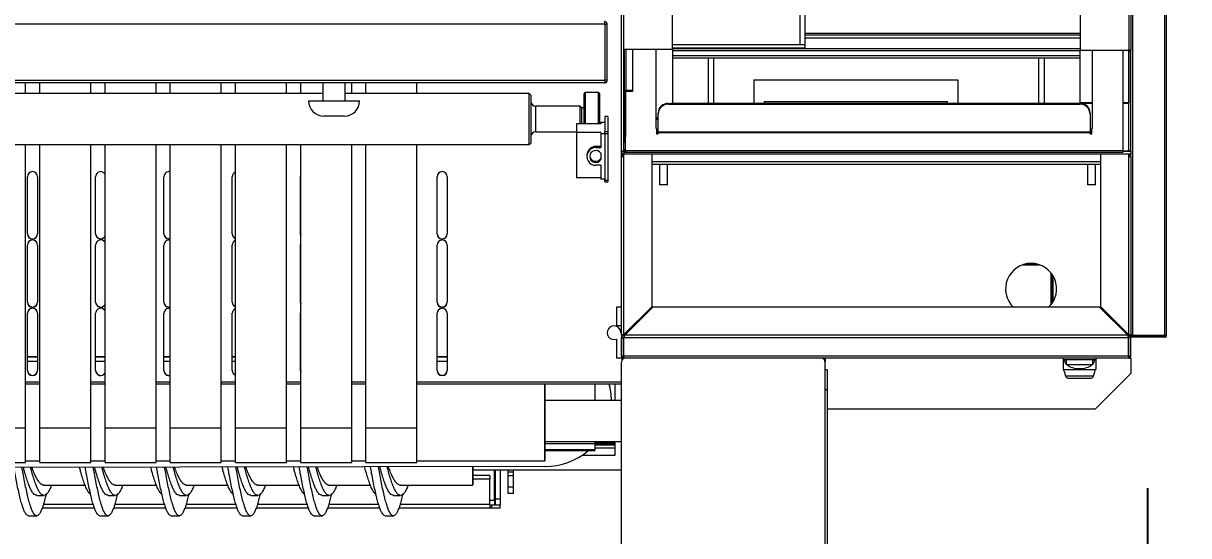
# Model space of a CAD drawing. Extents: x -2187 to 96136, y -11110 to 52208.
# Drawn here: x 18465 to 19608, y 15630 to 16132 of the extents above; entities that cross this region are included whole.
import ezdxf

# ---------------------------------------------------------------- set-up
doc = ezdxf.new("R2010")
doc.units = 0
doc.header["$LTSCALE"] = 1000
doc.header["$MEASUREMENT"] = 0
doc.styles.get("Standard").update_dxf_attribs({"font": 'gbenor.shx', "bigfont": 'gbcbig.shx'})
doc.dimstyles.new('ISO-25', dxfattribs={"dimscale": 70, "dimtxt": 2.5, "dimasz": 2.5, "dimexe": 1.25, "dimexo": 0.625, "dimtad": 1, "dimtxsty": 'Standard', "dimcen": 2.5, "dimadec": 0, "dimazin": 0, "dimtfac": 1, "dimtmove": 0, "dimatfit": 3, "dimfxl": 0, "dimarcsym": 0})

# ---------------------------------------------------------------- blocks, each defined once
blk = doc.blocks.new('*D91')
at = {"color": 0, "lineweight": -2}
for p, q in [((18722.8, 24632.1), (20063, 24632.1)), ((19975.5, 24457.1), (19975.5, 15707.1)), ((19295.5, 15532.1), (20063, 15532.1))]:
    blk.add_line(p, q, dxfattribs=at)
at = {"color": 0}
for points in [[(19946.4, 24457.1), (20004.7, 24457.1), (19975.5, 24632.1)], [(19946.4, 15707.1), (20004.7, 15707.1), (19975.5, 15532.1)]]:
    blk.add_solid(points, dxfattribs=at)
at = {"layer": 'Defpoints', "color": 0}
for p in [(18679.1, 24632.1), (19251.8, 15532.1), (19975.5, 15532.1)]:
    blk.add_point(p, dxfattribs=at)
at = {"color": 0, "insert": (19844.3, 20082.1), "char_height": 175, "attachment_point": 5, "rotation": 90}
blk.add_mtext('9100', dxfattribs=at)
blk = doc.blocks.new('*D92')
at = {"color": 0, "lineweight": -2}
for p, q in [((15068.1, 15676.6), (15068.1, 14891.4)), ((19568.1, 15676.6), (19568.1, 14891.4)), ((19393.1, 14978.9), (15243.1, 14978.9))]:
    blk.add_line(p, q, dxfattribs=at)
at = {"color": 0}
for points in [[(15243.1, 15008), (15243.1, 14949.7), (15068.1, 14978.9)], [(19393.1, 15008), (19393.1, 14949.7), (19568.1, 14978.9)]]:
    blk.add_solid(points, dxfattribs=at)
at = {"layer": 'Defpoints', "color": 0}
for p in [(15068.1, 15720.4), (19568.1, 15720.4), (15068.1, 14978.9)]:
    blk.add_point(p, dxfattribs=at)
at = {"color": 0, "insert": (17315.5, 15110.1), "char_height": 175, "attachment_point": 5}
blk.add_mtext('4500', dxfattribs=at)
blk = doc.blocks.new('*D93')
at = {"color": 0, "lineweight": -2}
for p, q in [((19824.8, 26853.4), (20630.8, 26853.4)), ((20543.3, 26678.4), (20543.3, 13528.4)), ((19613.4, 13353.4), (20630.8, 13353.4))]:
    blk.add_line(p, q, dxfattribs=at)
at = {"color": 0}
for points in [[(20514.2, 26678.4), (20572.5, 26678.4), (20543.3, 26853.4)], [(20514.2, 13528.4), (20572.5, 13528.4), (20543.3, 13353.4)]]:
    blk.add_solid(points, dxfattribs=at)
at = {"layer": 'Defpoints', "color": 0}
for p in [(19781.1, 26853.4), (19569.6, 13353.4), (20543.3, 13353.4)]:
    blk.add_point(p, dxfattribs=at)
at = {"color": 0, "insert": (20412.1, 20103.4), "char_height": 175, "attachment_point": 5, "rotation": 90}
blk.add_mtext('13500', dxfattribs=at)

msp = doc.modelspace()

# ---------------------------------------------------------------- linework, layer by layer
at = {"color": 7, "linetype": 'Continuous', "lineweight": 15}
for p, q in [((19051.787, 16006.603), (19051.787, 16861.603)), ((19553.787, 15826.603), (19553.787, 16842.603)), ((19584.787, 16842.603), (19584.787, 15826.603)), ((19586.787, 15826.603), (19586.787, 16842.603)), ((19101.787, 16107.103), (19101.787, 16813.396)), ((19501.787, 16813.603), (19501.787, 16106.103)), ((19549.587, 16813.603), (19549.587, 16106.103)), ((19551.787, 16813.603), (19551.787, 16106.103)), ((19226.787, 16200.498), (19226.787, 16111.197)), ((19231.787, 16200.498), (19231.787, 16111.197)), ((19035.434, 16131.603), (15594.141, 16131.603)), ((19035.434, 16131.603), (19035.434, 16076.603)), ((19035.787, 16076.603), (19035.787, 16131.603)), ((19035.787, 16131.603), (19037.787, 16131.603)), ((19037.787, 16076.603), (19037.787, 16131.603)), ((19501.787, 16122.456), (19231.787, 16122.456)), ((19231.787, 16120.979), (19501.787, 16120.979)), ((19231.787, 16118.027), (19501.787, 16118.027)), ((19054.787, 16107.103), (19101.787, 16107.103)), ((19054.787, 16015.143), (19054.787, 16107.103)), ((19062.787, 16107.103), (19062.787, 16066.426)), ((19085.787, 16029.192), (19085.787, 16107.103)), ((19231.787, 16111.197), (19101.787, 16111.197)), ((19231.787, 16108.181), (19101.787, 16108.181)), ((19101.787, 16107.596), (19501.787, 16107.596)), ((19101.787, 16107.103), (19101.787, 16054.81)), ((19101.787, 16105.627), (19501.787, 16105.627)), ((19231.787, 16111.197), (19226.787, 16111.197)), ((19231.787, 16111.197), (19231.787, 16108.181)), ((19501.787, 16106.103), (19549.587, 16106.103)), ((19501.787, 16054.603), (19501.787, 16106.103)), ((19513.787, 16106.103), (19513.787, 16029.192)), ((19543.787, 16106.103), (19543.787, 16007.285)), ((19551.787, 16106.103), (19549.587, 16106.103)), ((19549.787, 16106.103), (19549.787, 16105.103)), ((19549.787, 16007.103), (19549.787, 16105.103)), ((19549.787, 16105.103), (19551.787, 16105.103)), ((19551.787, 16105.103), (19551.787, 16106.103)), ((19551.787, 16007.103), (19551.787, 16105.103)), ((19101.787, 16100.938), (19501.787, 16100.938)), ((19101.787, 16098.668), (19501.787, 16098.668)), ((19136.787, 16098.668), (19136.787, 16054.103)), ((19466.787, 16054.103), (19466.787, 16098.668)), ((15594.141, 16076.603), (19035.434, 16076.603)), ((19035.287, 16074.103), (15594.287, 16074.103)), ((18467.08, 16063.557), (18467.08, 16074.103)), ((18481.08, 16063.557), (18481.08, 16074.103)), ((18531.08, 16063.557), (18531.08, 16074.103)), ((18545.08, 16063.557), (18545.08, 16074.103)), ((18595.08, 16063.557), (18595.08, 16074.103)), ((18609.08, 16063.557), (18609.08, 16074.103)), ((18659.08, 16063.557), (18659.08, 16074.103)), ((18673.08, 16063.557), (18673.08, 16074.103)), ((18723.08, 16063.557), (18723.08, 16074.103)), ((18737.08, 16063.557), (18737.08, 16074.103)), ((18758.787, 16074.103), (18758.787, 16056.377)), ((18780.787, 16056.377), (18780.787, 16074.103)), ((18787.08, 16063.557), (18787.08, 16074.103)), ((18801.08, 16063.557), (18801.08, 16074.103)), ((18851.08, 16063.557), (18851.08, 16074.103)), ((19037.787, 16076.603), (19035.787, 16076.603)), ((19181.787, 16077.103), (19381.787, 16077.103)), ((19181.787, 16077.103), (19181.787, 16054.103)), ((19381.787, 16077.103), (19381.787, 16054.103)), ((18758.787, 16063.557), (15870.787, 16063.557)), ((18961.387, 16063.557), (18780.787, 16063.557)), ((18962.887, 16062.057), (18961.387, 16063.557)), ((18961.387, 16017.18), (18961.387, 16063.557)), ((18962.887, 16062.057), (18962.887, 16018.462)), ((19015.176, 16033.983), (19015.176, 16063.557)), ((19029.176, 16064.557), (19016.176, 16064.557)), ((19030.176, 16063.557), (19030.176, 16033.983)), ((19055.787, 16065.55), (19054.787, 16065.55)), ((19055.787, 16065.55), (19055.787, 16020.752)), ((19062.787, 16066.426), (19055.987, 16066.426)), ((19055.987, 16065.462), (19055.987, 16066.426)), ((19062.787, 16065.462), (19055.987, 16065.462)), ((19062.787, 16066.426), (19062.787, 16065.462)), ((18744.787, 16056.377), (18794.787, 16056.377)), ((19011.387, 16051.057), (18967.887, 16051.057)), ((19012.887, 16049.557), (19011.387, 16051.057)), ((19011.387, 16033.983), (19011.387, 16051.057)), ((19015.176, 16049.557), (19012.887, 16049.557)), ((19012.887, 16033.983), (19012.887, 16049.557)), ((19097.787, 16053.927), (19097.787, 16053.09)), ((19097.787, 16053.927), (19501.787, 16053.927)), ((19097.787, 16053.09), (19501.787, 16053.09)), ((19100.904, 16053.927), (19101.787, 16054.81)), ((19101.787, 16054.81), (19101.787, 16054.103)), ((19101.787, 16054.103), (19102.494, 16054.103)), ((19102.494, 16054.103), (19102.318, 16053.927)), ((19102.494, 16054.103), (19513.787, 16054.103)), ((19191.787, 16055.632), (19371.787, 16055.632)), ((19191.787, 16055.632), (19191.787, 16054.103)), ((19371.787, 16054.103), (19371.787, 16055.632)), ((19501.787, 16054.103), (19501.787, 16054.603)), ((19513.787, 16054.603), (19501.787, 16054.603)), ((19501.787, 16053.09), (19501.787, 16053.927)), ((19549.587, 16054.603), (19543.787, 16054.603)), ((19543.787, 16054.103), (19549.787, 16054.103)), ((19549.587, 16054.603), (19549.787, 16054.603)), ((18779.787, 16041.377), (18759.787, 16041.377)), ((19031.58, 16033.983), (19007.58, 16033.983)), ((19007.58, 16033.983), (19007.58, 16025.269)), ((19031.58, 16035.129), (19031.58, 16033.983)), ((19035.58, 16035.129), (19031.58, 16035.129)), ((19038.58, 16041.216), (19035.58, 16041.216)), ((19035.58, 16041.192), (19035.58, 16041.216)), ((19038.58, 16041.192), (19035.58, 16041.192)), ((19035.58, 16041.192), (19035.58, 16026.516)), ((19038.58, 16041.216), (19038.58, 16041.192)), ((19038.58, 16041.192), (19038.58, 16026.516)), ((19085.787, 16038.81), (19087.787, 16040.81)), ((19087.787, 16039.396), (19085.787, 16037.396)), ((19087.787, 16043.487), (19087.787, 16044.324)), ((19087.787, 16025.673), (19087.787, 16043.487)), ((19511.787, 16044.324), (19511.787, 16043.487)), ((19511.787, 16043.487), (19511.787, 16025.673)), ((18967.887, 16026.057), (19007.58, 16026.057)), ((19031.58, 16025.269), (19007.58, 16025.269)), ((19007.58, 16025.269), (19007.58, 15980.798)), ((19031.58, 16025.269), (19031.58, 16024.122)), ((19035.58, 16024.122), (19031.58, 16024.122)), ((19031.58, 16024.122), (19031.58, 16010.547)), ((19035.58, 16026.516), (19038.58, 16026.516)), ((19035.58, 16024.234), (19035.58, 16026.516)), ((19038.58, 16024.234), (19035.58, 16024.234)), ((19035.58, 16024.234), (19035.58, 15978.775)), ((19038.58, 16026.516), (19038.58, 16024.234)), ((19038.58, 16024.234), (19038.58, 15978.775)), ((19086.287, 16029.192), (19085.787, 16029.192)), ((19086.287, 16029.192), (19086.287, 16023.978)), ((19086.287, 16023.978), (19087.787, 16023.978)), ((19511.787, 16025.673), (19087.787, 16025.673)), ((19087.787, 16025.673), (19087.787, 16025.293)), ((19087.787, 16023.978), (19087.787, 16025.293)), ((19087.787, 16025.293), (19511.787, 16025.293)), ((19511.787, 16025.293), (19511.787, 16025.673)), ((19511.787, 16025.293), (19511.787, 16023.978)), ((19511.787, 16023.978), (19513.287, 16023.978)), ((19513.287, 16023.978), (19513.287, 16029.192)), ((19513.787, 16029.192), (19513.287, 16029.192)), ((15674.387, 16013.557), (18961.387, 16013.557)), ((18467.08, 15735.621), (18467.08, 16013.557)), ((18481.08, 15735.621), (18481.08, 16013.557)), ((18531.08, 15735.621), (18531.08, 16013.557)), ((18545.08, 15735.621), (18545.08, 16013.557)), ((18595.08, 15735.621), (18595.08, 16013.557)), ((18609.08, 15735.621), (18609.08, 16013.557)), ((18659.08, 15735.621), (18659.08, 16013.557)), ((18673.08, 15735.621), (18673.08, 16013.557)), ((18723.08, 15735.621), (18723.08, 16013.557)), ((18737.08, 15735.621), (18737.08, 16013.557)), ((18787.08, 15735.621), (18787.08, 16013.557)), ((18801.08, 15735.621), (18801.08, 16013.557)), ((18851.08, 15735.621), (18851.08, 16013.557)), ((18961.387, 16013.557), (18961.387, 16017.18)), ((18961.387, 16013.557), (18962.887, 16015.057)), ((18962.887, 16018.462), (18962.887, 16015.057)), ((19026.58, 16010.547), (19026.58, 16011.693)), ((19031.58, 16011.693), (19026.58, 16011.693)), ((19053.787, 16015.3), (19053.787, 16008.308)), ((19055.787, 16007.285), (19055.787, 16020.752)), ((19017.817, 16003.033), (19017.817, 16001.887)), ((19026.58, 16010.547), (19031.58, 16010.547)), ((19031.58, 16005.009), (19031.58, 15998.764)), ((19051.787, 16001.603), (19051.787, 16006.603)), ((19053.787, 16006.603), (19051.787, 16006.603)), ((19051.787, 15826.603), (19051.787, 16001.603)), ((19054.287, 16001.603), (19051.787, 16001.603)), ((19053.787, 16008.308), (19055.787, 16008.308)), ((19054.462, 16007.485), (19054.287, 16007.31)), ((19054.287, 16006.103), (19054.287, 16004.103)), ((19054.287, 16001.603), (19054.287, 16004.103)), ((19081.787, 16004.103), (19054.287, 16004.103)), ((19054.287, 15827.31), (19054.287, 16001.603)), ((19054.994, 16006.603), (19055.494, 16007.103)), ((19055.548, 16007.157), (19055.494, 16007.103)), ((19055.787, 16007.103), (19055.494, 16007.103)), ((19543.787, 16007.285), (19055.787, 16007.285)), ((19055.787, 16007.285), (19055.787, 16005.839)), ((19543.787, 16005.839), (19055.787, 16005.839)), ((19081.787, 15854.81), (19081.787, 16004.103)), ((19521.787, 16004.103), (19081.787, 16004.103)), ((19549.287, 16004.103), (19521.787, 16004.103)), ((19521.787, 16004.103), (19521.787, 15854.81)), ((19543.787, 16007.285), (19543.787, 16005.839)), ((19551.787, 16007.103), (19543.787, 16007.103)), ((19549.287, 16004.103), (19549.287, 16001.603)), ((19551.787, 16004.103), (19549.287, 16004.103)), ((19549.287, 16001.603), (19549.287, 15827.31)), ((19551.787, 16001.603), (19549.287, 16001.603)), ((19551.787, 16006.603), (19551.787, 16007.103)), ((19551.787, 16006.603), (19551.787, 16004.103)), ((19551.787, 16001.603), (19551.787, 16004.103)), ((19551.787, 16001.603), (19551.787, 15826.603)), ((19031.58, 15993.227), (19026.58, 15993.227)), ((19031.58, 15993.227), (19031.58, 15979.651)), ((19521.787, 15994.103), (19081.787, 15994.103)), ((19089.037, 15994.103), (19089.037, 15974.103)), ((19097.037, 15974.103), (19097.037, 15994.103)), ((19509.037, 15994.103), (19509.037, 15974.103)), ((19517.037, 15974.103), (19517.037, 15994.103)), ((18468.825, 15925.932), (18468.825, 15982.066)), ((18478.825, 15982.066), (18478.825, 15925.932)), ((18535.825, 15925.932), (18535.825, 15982.066)), ((18602.825, 15925.932), (18602.825, 15982.066)), ((18669.825, 15925.932), (18669.825, 15982.066)), ((18736.825, 15925.932), (18736.825, 15982.066)), ((18870.825, 15925.932), (18870.825, 15982.066)), ((18880.825, 15982.066), (18880.825, 15925.932)), ((19031.58, 15980.798), (19007.58, 15980.798)), ((19035.58, 15979.651), (19031.58, 15979.651)), ((19035.58, 15978.775), (19038.58, 15978.775)), ((19035.58, 15977.081), (19035.58, 15978.775)), ((19035.58, 15977.081), (19038.58, 15977.081)), ((19038.58, 15978.775), (19038.58, 15977.081)), ((19097.037, 15974.103), (19089.037, 15974.103)), ((19517.037, 15974.103), (19509.037, 15974.103)), ((18468.825, 15858.965), (18468.825, 15915.099)), ((18478.825, 15915.099), (18478.825, 15858.965)), ((18535.825, 15858.965), (18535.825, 15915.099)), ((18602.825, 15858.965), (18602.825, 15915.099)), ((18669.825, 15858.965), (18669.825, 15915.099)), ((18736.825, 15858.965), (18736.825, 15915.099)), ((18870.825, 15858.965), (18870.825, 15915.099)), ((18880.825, 15915.099), (18880.825, 15858.965)), ((19446.787, 15896.103), (19460.787, 15896.103)), ((19473.281, 15887.756), (19473.281, 15856.451)), ((19473.988, 15886.832), (19473.988, 15857.374)), ((19474.988, 15885.352), (19474.988, 15858.854)), ((19046.787, 15854.103), (19046.787, 15836.103)), ((19051.787, 15854.103), (19046.787, 15854.103)), ((19081.787, 15854.81), (19054.287, 15827.31)), ((19054.994, 15826.603), (19082.494, 15854.103)), ((19521.08, 15854.103), (19082.494, 15854.103)), ((19521.08, 15854.103), (19548.58, 15826.603)), ((19549.287, 15827.31), (19521.787, 15854.81)), ((18468.825, 15791.998), (18468.825, 15848.132)), ((18478.825, 15848.132), (18478.825, 15791.998)), ((18535.825, 15791.998), (18535.825, 15848.132)), ((18602.825, 15791.998), (18602.825, 15848.132)), ((18669.825, 15791.998), (18669.825, 15848.132)), ((18736.825, 15791.998), (18736.825, 15848.132)), ((18870.825, 15791.998), (18870.825, 15848.132)), ((18880.825, 15848.132), (18880.825, 15791.998)), ((19046.787, 15836.103), (19046.787, 15835.467)), ((19046.787, 15836.103), (19051.787, 15836.103)), ((19051.787, 15829.103), (19051.287, 15829.103)), ((19046.787, 15822.739), (19046.787, 15804.103)), ((19051.787, 15826.603), (19051.787, 15824.103)), ((19053.787, 15826.603), (19051.787, 15826.603)), ((19051.787, 15824.103), (19053.787, 15824.103)), ((19051.787, 15806.203), (19051.787, 15824.103)), ((19053.787, 15806.203), (19053.787, 15824.103)), ((19054.141, 15806.203), (19054.141, 15824.103)), ((19549.434, 15824.103), (19054.141, 15824.103)), ((19054.287, 15826.103), (19054.287, 15824.103)), ((19548.58, 15826.603), (19054.994, 15826.603)), ((19549.287, 15826.103), (19549.287, 15824.103)), ((19549.434, 15806.203), (19549.434, 15824.103)), ((19549.787, 15826.603), (19551.787, 15826.603)), ((19549.787, 15806.203), (19549.787, 15824.103)), ((19551.787, 15824.103), (19549.787, 15824.103)), ((19551.787, 15826.603), (19553.787, 15826.603)), ((19551.787, 15824.103), (19551.787, 15826.603)), ((19584.787, 15826.103), (19551.787, 15826.103)), ((19584.787, 15824.603), (19551.787, 15824.603)), ((19551.787, 15806.203), (19551.787, 15824.103)), ((19553.787, 15826.603), (19584.787, 15826.603)), ((19584.787, 15826.603), (19585.287, 15826.603)), ((19584.787, 15826.103), (19584.787, 15824.603)), ((19585.287, 15826.603), (19586.787, 15826.603)), ((18478.825, 15805.103), (18468.825, 15805.103)), ((18545.08, 15805.103), (18535.825, 15805.103)), ((18609.08, 15805.103), (18602.825, 15805.103)), ((18673.08, 15805.103), (18669.825, 15805.103)), ((18737.08, 15805.103), (18736.825, 15805.103)), ((18880.825, 15805.103), (18870.825, 15805.103)), ((19051.787, 15806.203), (19051.787, 15804.103)), ((19051.787, 15806.203), (19053.787, 15806.203)), ((19053.887, 15806.103), (19053.887, 15804.103)), ((19549.434, 15806.203), (19054.141, 15806.203)), ((19549.687, 15806.103), (19549.687, 15804.103)), ((19551.787, 15806.203), (19549.787, 15806.203)), ((19051.787, 15804.103), (19046.787, 15804.103)), ((19051.787, 15584.103), (19051.787, 15800.103)), ((19052.325, 15804.834), (19052.325, 15802.107)), ((19052.325, 15804.103), (19053.887, 15804.103)), ((19549.687, 15804.103), (19053.887, 15804.103)), ((19251.787, 15804.103), (19251.787, 15800.103)), ((19251.787, 15584.103), (19251.787, 15800.103)), ((19485.287, 15804.103), (19485.287, 15802.603)), ((19517.287, 15802.603), (19485.287, 15802.603)), ((19485.287, 15802.603), (19485.287, 15793.219)), ((19488.287, 15802.603), (19488.287, 15797.603)), ((19514.287, 15797.603), (19488.287, 15797.603)), ((19514.287, 15797.603), (19514.287, 15802.603)), ((19517.287, 15804.103), (19517.287, 15802.603)), ((19517.287, 15802.603), (19517.287, 15793.219)), ((19551.787, 15804.103), (19549.687, 15804.103)), ((19551.787, 15804.103), (19551.787, 15789.103)), ((19251.787, 15793.103), (19253.787, 15793.103)), ((19253.787, 15793.103), (19253.787, 15773.103)), ((19485.524, 15793.103), (19485.487, 15793.103)), ((19485.524, 15793.103), (19517.05, 15793.103)), ((19487.566, 15786.927), (19515.009, 15786.927)), ((19490.598, 15784.504), (19511.977, 15784.504)), ((19551.787, 15789.103), (19516.787, 15754.103)), ((19517.087, 15793.103), (19517.05, 15793.103)), ((18467.08, 15779.004), (18481.08, 15779.004)), ((18531.08, 15779.004), (18545.08, 15779.004)), ((18595.08, 15779.004), (18609.08, 15779.004)), ((18659.08, 15779.004), (18673.08, 15779.004)), ((18723.08, 15779.004), (18737.08, 15779.004)), ((18787.08, 15779.004), (18801.08, 15779.004)), ((18851.08, 15779.004), (19051.787, 15779.004)), ((18976.587, 15724.776), (18976.587, 15779.004)), ((18977.087, 15725.004), (18977.087, 15779.004)), ((19025.787, 15779.004), (19025.787, 15762.603)), ((19045.787, 15762.603), (19045.787, 15779.004)), ((19253.787, 15773.103), (19251.787, 15773.103)), ((19253.787, 15773.103), (19253.787, 15576.103)), ((19051.787, 15762.603), (18977.087, 15762.603)), ((19041.915, 15762.603), (19041.915, 15763.182)), ((19516.787, 15754.103), (19253.787, 15754.103)), ((18467.08, 15735.621), (18417.08, 15735.621)), ((18467.08, 15701.74), (18467.08, 15735.621)), ((18531.08, 15735.621), (18481.08, 15735.621)), ((18481.08, 15701.74), (18481.08, 15735.621)), ((18531.08, 15701.74), (18531.08, 15735.621)), ((18595.08, 15735.621), (18545.08, 15735.621)), ((18545.08, 15701.74), (18545.08, 15735.621)), ((18595.08, 15701.74), (18595.08, 15735.621)), ((18659.08, 15735.621), (18609.08, 15735.621)), ((18609.08, 15701.74), (18609.08, 15735.621)), ((18659.08, 15701.74), (18659.08, 15735.621)), ((18723.08, 15735.621), (18673.08, 15735.621)), ((18673.08, 15701.74), (18673.08, 15735.621)), ((18723.08, 15701.74), (18723.08, 15735.621)), ((18787.08, 15735.621), (18737.08, 15735.621)), ((18737.08, 15701.74), (18737.08, 15735.621)), ((18787.08, 15701.74), (18787.08, 15735.621)), ((18851.08, 15735.621), (18801.08, 15735.621)), ((18801.08, 15701.74), (18801.08, 15735.621)), ((18851.08, 15701.74), (18851.08, 15735.621)), ((18977.087, 15704.103), (18977.087, 15725.004)), ((18976.587, 15703.603), (18976.587, 15724.776)), ((18977.087, 15722.603), (19051.787, 15722.603)), ((19025.787, 15714.313), (18977.087, 15714.313)), ((19025.787, 15722.603), (19025.787, 15720.25)), ((19025.787, 15720.25), (19025.787, 15714.313)), ((19025.787, 15713.253), (19025.787, 15714.313)), ((19045.787, 15721.58), (19045.787, 15722.603)), ((19045.787, 15720.677), (19045.787, 15721.58)), ((19045.787, 15719.369), (19045.787, 15720.677)), ((19045.787, 15716.206), (19045.787, 15719.369)), ((19045.787, 15709.076), (19045.787, 15716.206)), ((18467.08, 15703.603), (18481.08, 15703.603)), ((18531.08, 15703.603), (18545.08, 15703.603)), ((18595.08, 15703.603), (18609.08, 15703.603)), ((18659.08, 15703.603), (18673.08, 15703.603)), ((18723.08, 15703.603), (18737.08, 15703.603)), ((18787.08, 15703.603), (18801.08, 15703.603)), ((18851.08, 15703.603), (18976.587, 15703.603)), ((18976.587, 15703.603), (18977.087, 15704.103)), ((19025.787, 15713.253), (18977.087, 15713.253)), ((19013.4, 15709.076), (19045.787, 15709.076)), ((18977.027, 15697.98), (17404.904, 15695.306)), ((18417.08, 15701.74), (18467.08, 15701.74)), ((18481.08, 15701.74), (18531.08, 15701.74)), ((18545.08, 15701.74), (18595.08, 15701.74)), ((18609.08, 15701.74), (18659.08, 15701.74)), ((18673.08, 15701.74), (18723.08, 15701.74)), ((18737.08, 15701.74), (18787.08, 15701.74)), ((18801.08, 15701.74), (18851.08, 15701.74)), ((18905.587, 15697.858), (18905.587, 15679.603)), ((18906.087, 15697.859), (18906.087, 15680.103)), ((18906.087, 15694.603), (19051.787, 15694.603)), ((18927.787, 15694.603), (18927.787, 15665.998)), ((18932.787, 15694.603), (18932.787, 15665.998)), ((18940.787, 15692.511), (18940.787, 15694.603)), ((18945.787, 15692.511), (18940.787, 15692.511)), ((18940.787, 15689.167), (18940.787, 15692.511)), ((18945.787, 15692.511), (18945.787, 15694.603)), ((18945.787, 15689.167), (18945.787, 15692.511)), ((18484.51, 15679.603), (18525.502, 15679.603)), ((18554.51, 15679.603), (18595.502, 15679.603)), ((18624.51, 15679.603), (18665.502, 15679.603)), ((18694.51, 15679.603), (18735.502, 15679.603)), ((18764.51, 15679.603), (18805.502, 15679.603)), ((18834.51, 15679.603), (18905.587, 15679.603)), ((18905.587, 15679.603), (18906.087, 15680.103)), ((18922.787, 15689.106), (18906.087, 15689.106)), ((18922.787, 15689.106), (18922.787, 15685.606)), ((18922.787, 15660.606), (18922.787, 15685.606)), ((18940.787, 15689.167), (18945.787, 15689.167)), ((18940.787, 15677.624), (18940.787, 15689.167)), ((18945.787, 15677.624), (18945.787, 15689.167)), ((18477.953, 15669.679), (18485.01, 15669.679)), ((18547.953, 15669.679), (18555.01, 15669.679)), ((18617.953, 15669.679), (18625.01, 15669.679)), ((18687.953, 15669.679), (18695.01, 15669.679)), ((18757.953, 15669.679), (18765.01, 15669.679)), ((18827.953, 15669.679), (18835.01, 15669.679)), ((18945.787, 15677.624), (18940.787, 15677.624)), ((18940.787, 15671.452), (18940.787, 15677.624)), ((18945.787, 15671.452), (18940.787, 15671.452)), ((18945.787, 15671.452), (18945.787, 15677.624)), ((18534.73, 15657.106), (18483.309, 15657.106)), ((18604.73, 15657.106), (18553.309, 15657.106)), ((18674.73, 15657.106), (18623.309, 15657.106)), ((18744.73, 15657.106), (18693.309, 15657.106)), ((18814.73, 15657.106), (18763.309, 15657.106)), ((18922.787, 15657.106), (18833.309, 15657.106)), ((18922.787, 15665.103), (18927.287, 15665.103)), ((18922.787, 15660.606), (18922.787, 15657.106)), ((18924.287, 15660.106), (18922.787, 15660.106)), ((18922.787, 15660.103), (18924.287, 15660.103)), ((18924.287, 15657.106), (18922.787, 15657.106)), ((18924.287, 15660.106), (18924.287, 15657.106)), ((18927.787, 15660.106), (18924.287, 15660.106)), ((18932.787, 15657.106), (18924.287, 15657.106)), ((18927.787, 15660.126), (18927.458, 15660.106)), ((18932.787, 15665.998), (18927.787, 15665.998)), ((18927.787, 15665.998), (18927.787, 15660.103)), ((18932.787, 15660.103), (18927.787, 15660.103)), ((18932.787, 15665.998), (18932.787, 15660.103)), ((18932.787, 15657.106), (18932.787, 15660.103)), ((18470.067, 15649.679), (18477.953, 15649.679)), ((18540.067, 15649.679), (18547.953, 15649.679)), ((18610.067, 15649.679), (18617.953, 15649.679)), ((18680.067, 15649.679), (18687.953, 15649.679)), ((18750.067, 15649.679), (18757.953, 15649.679)), ((18820.067, 15649.679), (18827.953, 15649.679))]:
    msp.add_line(p, q, dxfattribs=at)
at = {"color": 8, "linetype": 'Continuous', "lineweight": 15}
for p, q in [((19054.287, 16015.143), (19054.287, 16860.896)), ((19055.987, 16107.103), (19055.987, 16066.426)), ((19549.587, 16106.103), (19549.587, 16054.603)), ((19142.287, 16098.668), (19142.287, 16054.103)), ((19461.287, 16054.103), (19461.287, 16098.668)), ((19016.176, 16064.557), (19016.176, 16033.983)), ((19029.176, 16033.983), (19029.176, 16064.557)), ((18967.887, 16026.057), (18967.887, 16051.057)), ((19546.287, 16054.603), (19546.287, 16054.103)), ((19054.287, 16007.31), (19054.287, 16007.585)), ((19055.787, 16006.603), (19054.994, 16006.603)), ((19551.787, 16006.603), (19543.787, 16006.603)), ((19521.787, 15996.503), (19081.787, 15996.503)), ((19445.539, 15895.703), (19462.036, 15895.703)), ((18478.825, 15805.603), (18468.825, 15805.603)), ((18545.08, 15805.603), (18535.825, 15805.603)), ((18609.08, 15805.603), (18602.825, 15805.603)), ((18673.08, 15805.603), (18669.825, 15805.603)), ((18737.08, 15805.603), (18736.825, 15805.603)), ((18880.825, 15805.603), (18870.825, 15805.603)), ((18478.825, 15800.995), (18468.825, 15800.995)), ((18545.08, 15800.995), (18535.825, 15800.995)), ((18609.08, 15800.995), (18602.825, 15800.995)), ((18673.08, 15800.995), (18669.825, 15800.995)), ((18737.08, 15800.995), (18736.825, 15800.995)), ((18880.825, 15800.995), (18870.825, 15800.995)), ((18481.08, 15780.574), (18467.08, 15780.574)), ((18545.08, 15780.574), (18531.08, 15780.574)), ((18609.08, 15780.574), (18595.08, 15780.574)), ((18673.08, 15780.574), (18659.08, 15780.574)), ((18737.08, 15780.574), (18723.08, 15780.574)), ((18801.08, 15780.574), (18787.08, 15780.574)), ((19051.787, 15780.574), (18851.08, 15780.574)), ((19025.787, 15720.25), (18977.087, 15720.25)), ((19025.787, 15719.369), (19045.787, 15719.369)), ((19025.787, 15716.206), (19045.787, 15716.206)), ((19026.456, 15720.677), (19045.787, 15720.677)), ((19027.217, 15721.58), (19045.787, 15721.58)), ((18927.287, 15665.103), (18927.287, 15694.603)), ((18922.787, 15685.606), (18906.087, 15685.606)), ((18533.536, 15660.606), (18484.477, 15660.606)), ((18603.536, 15660.606), (18554.477, 15660.606)), ((18673.536, 15660.606), (18624.477, 15660.606)), ((18743.536, 15660.606), (18694.477, 15660.606)), ((18813.536, 15660.606), (18764.477, 15660.606)), ((18922.787, 15660.606), (18834.477, 15660.606)), ((18927.287, 15665.103), (18927.287, 15660.106))]:
    msp.add_line(p, q, dxfattribs=at)
at = {"color": 7, "linetype": 'Continuous', "lineweight": 15, "flags": 128}
for points in [[(19055.987, 16065.462), (19055.948, 16065.46), (19055.911, 16065.455), (19055.876, 16065.446), (19055.846, 16065.434), (19055.821, 16065.419), (19055.802, 16065.403), (19055.791, 16065.385), (19055.787, 16065.366)], [(19053.787, 16008.308), (19053.835, 16008.073), (19053.978, 16007.847), (19054.209, 16007.638), (19054.519, 16007.456), (19054.898, 16007.306), (19055.331, 16007.195), (19055.787, 16007.128)], [(18736.825, 15982.066), (18737.028, 15983.453), (18737.08, 15983.618)], [(18736.825, 15926.192), (18737.028, 15924.805), (18737.08, 15924.641)], [(18737.08, 15924.38), (18737.028, 15924.545), (18736.825, 15925.932)], [(18736.825, 15915.099), (18737.028, 15916.486), (18737.08, 15916.651)], [(18736.825, 15859.226), (18737.028, 15857.838), (18737.08, 15857.674)], [(18737.08, 15857.414), (18737.028, 15857.578), (18736.825, 15858.965)], [(18736.825, 15848.132), (18737.028, 15849.519), (18737.08, 15849.684)], [(19551.851, 15826.103), (19551.826, 15826.213), (19551.787, 15826.603)], [(18736.825, 15792.259), (18737.028, 15790.871), (18737.08, 15790.707)], [(18737.08, 15790.447), (18737.028, 15790.611), (18736.825, 15791.998)], [(19028.045, 15722.603), (19027.764, 15722.252), (19025.787, 15719.91)]]:
    msp.add_lwpolyline(points, dxfattribs=at)
at = {"color": 7, "linetype": 'Continuous', "lineweight": 15}
for centre, radius, start, end in [((19016.176, 16063.557), 1, 90, 180), ((19029.176, 16063.557), 1, 0, 90), ((19055.957, 16062.358), 4.068, 89.567171, 106.704834), ((18759.787, 16056.377), 15, 180, 270), ((18779.787, 16056.377), 15, 270, 0), ((18967.887, 16056.057), 5, 180, 270), ((19097.593, 16044.121), 9.808, 88.863289, 178.816288), ((19097.593, 16043.284), 9.808, 88.863289, 178.816288), ((19501.982, 16044.121), 9.808, 1.183712, 91.136711), ((19501.982, 16043.284), 9.808, 1.183712, 91.136711), ((18967.887, 16021.057), 5, 90, 180), ((19026.526, 16002.985), 8.708, 89.639642, 179.682906), ((19026.501, 16001.887), 8.66, 89.474863, 270.525137), ((19026.585, 16003.099), 5.925, 186.186125, 327.454577), ((19026.606, 16001.887), 5.873, 32.117087, 327.882913), ((19054.287, 16006.603), 2.5, 180, 270), ((19054.287, 16001.603), 2.5, 90, 180), ((19054.287, 16006.603), 0.5, 180, 270), ((19054.287, 16001.603), 0.5, 90, 180), ((19549.287, 16001.603), 2.5, 0, 90), ((19549.287, 16001.603), 0.5, 0, 90), ((18473.825, 15982.008), 5, 0.668432, 179.331568), ((18540.834, 15981.994), 5.009, 32.050219, 179.177742), ((18607.816, 15982.004), 4.991, 75.333664, 179.285649), ((18674.763, 15982.038), 4.938, 109.927785, 179.677771), ((18875.825, 15982.008), 5, 0.668432, 179.331568), ((18473.825, 15926.251), 5, 180.668432, 359.331568), ((18473.825, 15925.99), 5, 180.668432, 359.331568), ((18473.825, 15915.041), 5, 0.668432, 179.331568), ((18540.834, 15926.264), 5.009, 180.822258, 327.949781), ((18540.834, 15926.004), 5.009, 180.822258, 327.949781), ((18540.834, 15915.027), 5.009, 32.050219, 179.177742), ((18607.816, 15926.255), 4.991, 180.714351, 284.666336), ((18607.805, 15925.98), 4.98, 180.548897, 284.83179), ((18607.816, 15915.037), 4.991, 75.333664, 179.285649), ((18674.763, 15926.22), 4.938, 180.322229, 250.072215), ((18674.757, 15925.956), 4.932, 180.275962, 250.118482), ((18674.763, 15915.071), 4.938, 109.927785, 179.677771), ((18875.825, 15926.251), 5, 180.668432, 359.331568), ((18875.825, 15925.99), 5, 180.668432, 359.331568), ((18875.825, 15915.041), 5, 0.668432, 179.331568), ((19453.787, 15872.103), 25, 313.94552, 226.05448), ((18473.825, 15859.284), 5, 180.668432, 359.331568), ((18473.825, 15859.023), 5, 180.668432, 359.331568), ((18473.825, 15848.074), 5, 0.668432, 179.331568), ((18540.834, 15859.297), 5.009, 180.822258, 327.949781), ((18540.834, 15859.037), 5.009, 180.822258, 327.949781), ((18540.834, 15848.06), 5.009, 32.050219, 179.177742), ((18607.816, 15859.288), 4.991, 180.714351, 284.666336), ((18607.805, 15859.013), 4.98, 180.548897, 284.83179), ((18607.816, 15848.07), 4.991, 75.333664, 179.285649), ((18674.763, 15859.253), 4.938, 180.322229, 250.072215), ((18674.757, 15858.989), 4.932, 180.275962, 250.118482), ((18674.763, 15848.104), 4.938, 109.927785, 179.677771), ((18875.825, 15859.284), 5, 180.668432, 359.331568), ((18875.825, 15859.023), 5, 180.668432, 359.331568), ((18875.825, 15848.074), 5, 0.668432, 179.331568), ((19044.537, 15829.103), 6.75, 0, 289.471221), ((19054.287, 15826.603), 2.5, 180, 270), ((19054.287, 15826.603), 0.5, 180, 270), ((19549.287, 15826.603), 2.5, 270, 0), ((19549.287, 15826.603), 0.5, 270, 0), ((19553.787, 15826.603), 0.5, 180, 270), ((19584.787, 15826.603), 2, 270, 0), ((19584.787, 15826.603), 0.5, 270, 0), ((19055.787, 15800.103), 4, 90, 180), ((19247.787, 15800.103), 4, 0, 90), ((18473.825, 15792.317), 5, 180.668432, 359.331568), ((18473.825, 15792.056), 5, 180.668432, 359.331568), ((18540.834, 15792.331), 5.009, 180.822258, 327.949781), ((18540.834, 15792.07), 5.009, 180.822258, 327.949781), ((18607.816, 15792.321), 4.991, 180.714351, 284.666336), ((18607.805, 15792.046), 4.98, 180.548897, 284.83179), ((18674.763, 15792.286), 4.938, 180.322229, 250.072215), ((18674.757, 15792.022), 4.932, 180.275962, 250.118482), ((18875.825, 15792.317), 5, 180.668432, 359.331568), ((18875.825, 15792.056), 5, 180.668432, 359.331568), ((18978.132, 15762.344), 63.783, 0.232397, 15.140987), ((18978.135, 15763.18), 63.78, 0.002213, 14.365748), ((18976.96, 15763.346), 65.366, 270.058811, 309.973885), ((18927.287, 15665.603), 0.5, 270, 0)]:
    msp.add_arc(centre, radius, start, end, dxfattribs=at)
for centre, major_axis, start_param, end_param in [((19501.287, 15802.603), (-15, 0), 0, 0.52231482), ((19501.287, 15802.603), (-15, 0), 0.61547971, 2.52611294), ((19501.287, 15802.603), (15, 0), -0.52231482, 0), ((19485.487, 15793.219), (-0.2, 0), 0, 1.57079633), ((19517.087, 15793.219), (0.2, 0), 4.71238898, 6.28318531)]:
    msp.add_ellipse(centre, major_axis=major_axis, ratio=0.57735027, start_param=start_param, end_param=end_param, dxfattribs=at)
for points in [[(19034.934, 16134.103), (19034.975, 16134.066), (19035.059, 16133.99), (19035.184, 16133.412), (19035.309, 16132.586), (19035.392, 16131.931), (19035.434, 16131.603)], [(19037.787, 16131.603), (19037.75, 16131.931), (19037.675, 16132.586), (19037.096, 16133.412), (19036.27, 16133.99), (19035.615, 16134.066), (19035.287, 16134.103)], [(19035.787, 16131.603), (19035.78, 16131.669), (19035.765, 16131.8), (19035.649, 16131.965), (19035.484, 16132.081), (19035.353, 16132.096), (19035.287, 16132.103)], [(19035.434, 16076.603), (19035.421, 16076.276), (19035.397, 16075.62), (19035.36, 16074.794), (19035.324, 16074.216), (19035.299, 16074.141), (19035.287, 16074.103)], [(19035.287, 16074.103), (19035.615, 16074.141), (19036.27, 16074.216), (19037.096, 16074.794), (19037.675, 16075.62), (19037.75, 16076.276), (19037.787, 16076.603)], [(19035.287, 16076.103), (19035.353, 16076.111), (19035.484, 16076.126), (19035.649, 16076.241), (19035.765, 16076.407), (19035.78, 16076.538), (19035.787, 16076.603)], [(19054.287, 16007.31), (19054.222, 16007.251), (19054.091, 16007.134), (19053.925, 16006.957), (19053.81, 16006.78), (19053.795, 16006.662), (19053.787, 16006.603)], [(19054.287, 16006.103), (19054.346, 16006.111), (19054.464, 16006.126), (19054.641, 16006.241), (19054.818, 16006.407), (19054.935, 16006.538), (19054.994, 16006.603)], [(19054.287, 15827.31), (19054.222, 15827.251), (19054.091, 15827.134), (19053.925, 15826.957), (19053.81, 15826.78), (19053.795, 15826.662), (19053.787, 15826.603)], [(19054.287, 15826.103), (19054.346, 15826.111), (19054.464, 15826.126), (19054.641, 15826.241), (19054.818, 15826.407), (19054.935, 15826.538), (19054.994, 15826.603)], [(19548.58, 15826.603), (19548.639, 15826.538), (19548.757, 15826.407), (19548.934, 15826.241), (19549.11, 15826.126), (19549.228, 15826.111), (19549.287, 15826.103)], [(19549.787, 15826.603), (19549.78, 15826.662), (19549.765, 15826.78), (19549.649, 15826.957), (19549.484, 15827.134), (19549.353, 15827.251), (19549.287, 15827.31)], [(19051.787, 15806.203), (19051.819, 15805.928), (19051.882, 15805.378), (19052.368, 15804.684), (19053.062, 15804.198), (19053.612, 15804.135), (19053.887, 15804.103)], [(19053.787, 15806.203), (19053.789, 15806.19), (19053.792, 15806.164), (19053.815, 15806.131), (19053.848, 15806.108), (19053.874, 15806.105), (19053.887, 15806.103)], [(19053.887, 15804.103), (19053.908, 15804.135), (19053.951, 15804.198), (19054.014, 15804.684), (19054.077, 15805.378), (19054.12, 15805.928), (19054.141, 15806.203)], [(19053.887, 15806.103), (19053.908, 15806.105), (19053.951, 15806.108), (19054.014, 15806.131), (19054.077, 15806.164), (19054.12, 15806.19), (19054.141, 15806.203)], [(19549.434, 15806.203), (19549.455, 15805.928), (19549.497, 15805.378), (19549.56, 15804.684), (19549.624, 15804.198), (19549.666, 15804.135), (19549.687, 15804.103)], [(19549.434, 15806.203), (19549.455, 15806.19), (19549.497, 15806.164), (19549.56, 15806.131), (19549.624, 15806.108), (19549.666, 15806.105), (19549.687, 15806.103)], [(19549.687, 15806.103), (19549.7, 15806.105), (19549.727, 15806.108), (19549.76, 15806.131), (19549.783, 15806.164), (19549.786, 15806.19), (19549.787, 15806.203)], [(19549.687, 15804.103), (19549.962, 15804.135), (19550.513, 15804.198), (19551.207, 15804.684), (19551.693, 15805.378), (19551.756, 15805.928), (19551.787, 15806.203)]]:
    msp.add_open_spline(points, degree=3, dxfattribs=at)
for points, knots in [([(19054.287, 16007.31), (19054.002, 16007.259), (19053.43, 16007.156), (19052.672, 16007.002), (19052.106, 16006.847), (19051.824, 16006.714), (19051.797, 16006.633), (19051.787, 16006.603)], [0, 0, 0, 0, 0.2181749, 0.4363498, 0.6545151, 0.8726803, 1, 1, 1, 1]), ([(19054.287, 16004.103), (19054.339, 16004.132), (19054.442, 16004.189), (19054.596, 16004.634), (19054.75, 16005.286), (19054.883, 16005.986), (19054.964, 16006.437), (19054.994, 16006.603)], [0, 0, 0, 0, 0.2181749, 0.4363498, 0.6545151, 0.8726803, 1, 1, 1, 1]), ([(19054.287, 15827.31), (19054.002, 15827.259), (19053.43, 15827.156), (19052.672, 15827.002), (19052.106, 15826.847), (19051.824, 15826.714), (19051.797, 15826.633), (19051.787, 15826.603)], [0, 0, 0, 0, 0.2181749, 0.4363498, 0.6545151, 0.8726803, 1, 1, 1, 1]), ([(19054.287, 15824.103), (19054.339, 15824.132), (19054.442, 15824.189), (19054.596, 15824.634), (19054.75, 15825.286), (19054.883, 15825.986), (19054.964, 15826.437), (19054.994, 15826.603)], [0, 0, 0, 0, 0.2181749, 0.4363498, 0.6545151, 0.8726803, 1, 1, 1, 1]), ([(19548.58, 15826.603), (19548.632, 15826.318), (19548.734, 15825.746), (19548.889, 15824.988), (19549.043, 15824.422), (19549.176, 15824.14), (19549.257, 15824.113), (19549.287, 15824.103)], [0, 0, 0, 0, 0.2181749, 0.4363498, 0.6545151, 0.8726803, 1, 1, 1, 1]), ([(19551.787, 15826.603), (19551.759, 15826.655), (19551.702, 15826.758), (19551.257, 15826.912), (19550.604, 15827.066), (19549.904, 15827.199), (19549.453, 15827.28), (19549.287, 15827.31)], [0, 0, 0, 0, 0.2181749, 0.4363498, 0.6545151, 0.8726803, 1, 1, 1, 1]), ([(19485.524, 15793.103), (19485.654, 15792.707), (19485.916, 15791.901), (19486.663, 15789.937), (19487.212, 15788.105), (19487.566, 15786.927)], [0, 0, 0, 0, 0.25703054, 0.52225374, 1, 1, 1, 1]), ([(19487.566, 15786.927), (19487.692, 15786.551), (19487.943, 15785.801), (19488.681, 15784.975), (19489.585, 15784.557), (19490.311, 15784.519), (19490.598, 15784.504)], [0, 0, 0, 0, 0.23549572, 0.47010033, 0.79106011, 1, 1, 1, 1]), ([(19511.977, 15784.504), (19512.465, 15784.547), (19513.333, 15784.624), (19514.314, 15785.351), (19514.805, 15786.206), (19514.972, 15786.799), (19515.009, 15786.927)], [0, 0, 0, 0, 0.35935037, 0.63972496, 0.92205114, 1, 1, 1, 1]), ([(19515.009, 15786.927), (19515.196, 15787.592), (19515.576, 15788.942), (19516.38, 15791.154), (19516.792, 15792.351), (19517.05, 15793.103)], [0, 0, 0, 0, 0.26553452, 0.53866866, 1, 1, 1, 1]), ([(18470.069, 15649.763), (18469.978, 15649.737), (18469.401, 15649.567), (18468.335, 15650.337), (18466.879, 15652.123), (18465.422, 15655.076), (18463.96, 15659.021), (18462.505, 15663.926), (18461.045, 15669.695), (18459.586, 15676.23), (18458.13, 15683.434), (18456.803, 15690.422), (18455.965, 15695.12), (18455.613, 15697.093)], [0, 0, 0, 0, 0.01887725, 0.11982118, 0.22068477, 0.32154836, 0.42249229, 0.52333394, 0.62424136, 0.72514877, 0.82599042, 0.92693436, 1, 1, 1, 1]), ([(18487.104, 15670.48), (18486.88, 15669.502), (18486.169, 15666.405), (18484.974, 15662.027), (18483.512, 15657.436), (18482.057, 15653.864), (18480.597, 15651.321), (18479.138, 15649.863), (18477.683, 15649.512), (18476.221, 15650.275), (18474.764, 15652.139), (18473.307, 15655.072), (18471.846, 15659.023), (18470.39, 15663.925), (18468.931, 15669.695), (18467.471, 15676.23), (18466.016, 15683.434), (18464.688, 15690.426), (18463.849, 15695.129), (18463.497, 15697.107)], [0, 0, 0, 0, 0.02854177, 0.09029965, 0.15210672, 0.21385117, 0.27563589, 0.33742061, 0.39916506, 0.46097213, 0.52273001, 0.58448789, 0.64629497, 0.70803942, 0.76982414, 0.83160886, 0.8933533, 0.95516038, 1, 1, 1, 1]), ([(18477.957, 15669.759), (18477.475, 15669.798), (18476.411, 15669.886), (18474.764, 15671.347), (18473.015, 15673.845), (18471.264, 15677.381), (18469.513, 15681.82), (18467.764, 15687.086), (18466.235, 15692.224), (18465.286, 15695.752), (18464.922, 15697.109)], [0, 0, 0, 0, 0.11072434, 0.24493997, 0.3791556, 0.51343962, 0.64772365, 0.78193928, 0.91615491, 1, 1, 1, 1]), ([(18492.539, 15679.603), (18492.467, 15679.405), (18491.81, 15677.617), (18490.57, 15675.053), (18488.821, 15672.096), (18487.073, 15670.269), (18485.321, 15669.51), (18483.57, 15669.869), (18481.821, 15671.327), (18480.073, 15673.851), (18478.321, 15677.379), (18476.57, 15681.82), (18474.821, 15687.086), (18473.291, 15692.228), (18472.341, 15695.76), (18471.976, 15697.121)], [0, 0, 0, 0, 0.01059846, 0.0957215, 0.18080117, 0.26588085, 0.35100388, 0.43612691, 0.52120659, 0.60628627, 0.6914093, 0.77653233, 0.86161201, 0.94669168, 1, 1, 1, 1]), ([(18485.008, 15679.77), (18484.675, 15679.734), (18483.613, 15679.616), (18481.821, 15680.857), (18479.634, 15683.382), (18477.447, 15687.2), (18475.352, 15691.781), (18473.987, 15695.425), (18473.35, 15697.123)], [0, 0, 0, 0, 0.08573382, 0.27334489, 0.46095595, 0.64856828, 0.83618315, 1, 1, 1, 1]), ([(18530.862, 15670.64), (18530.515, 15670.894), (18529.585, 15671.575), (18528.073, 15673.881), (18526.321, 15677.371), (18524.57, 15681.822), (18522.821, 15687.085), (18521.283, 15692.254), (18520.327, 15695.814), (18519.954, 15697.203)], [0, 0, 0, 0, 0.09545176, 0.25582489, 0.41627974, 0.57673459, 0.73710771, 0.89748084, 1, 1, 1, 1]), ([(18540.069, 15649.763), (18539.978, 15649.737), (18539.401, 15649.567), (18538.335, 15650.337), (18536.879, 15652.123), (18535.422, 15655.076), (18533.96, 15659.021), (18532.505, 15663.926), (18531.045, 15669.695), (18529.586, 15676.23), (18528.13, 15683.434), (18526.796, 15690.46), (18525.951, 15695.199), (18525.592, 15697.212)], [0, 0, 0, 0, 0.01884933, 0.11964396, 0.22035836, 0.32107276, 0.42186738, 0.52255988, 0.62331804, 0.72407621, 0.8247687, 0.92556333, 1, 1, 1, 1]), ([(18557.104, 15670.48), (18556.88, 15669.502), (18556.169, 15666.405), (18554.974, 15662.027), (18553.512, 15657.436), (18552.057, 15653.864), (18550.597, 15651.321), (18549.138, 15649.863), (18547.683, 15649.512), (18546.221, 15650.275), (18544.764, 15652.139), (18543.307, 15655.072), (18541.846, 15659.023), (18540.39, 15663.925), (18538.931, 15669.695), (18537.471, 15676.23), (18536.016, 15683.433), (18534.681, 15690.464), (18533.835, 15695.208), (18533.475, 15697.226)], [0, 0, 0, 0, 0.0285159, 0.09021782, 0.15196889, 0.21365739, 0.27538612, 0.33711485, 0.39880335, 0.46055442, 0.52225634, 0.58395826, 0.64570932, 0.70739782, 0.76912655, 0.83085529, 0.89254378, 0.95429485, 1, 1, 1, 1]), ([(18547.957, 15669.759), (18547.475, 15669.798), (18546.411, 15669.886), (18544.764, 15671.347), (18543.015, 15673.845), (18541.264, 15677.381), (18539.513, 15681.82), (18537.764, 15687.085), (18536.224, 15692.262), (18535.265, 15695.831), (18534.89, 15697.228)], [0, 0, 0, 0, 0.110450115, 0.244333341, 0.378216566, 0.51216802, 0.646119473, 0.780002699, 0.913885925, 1, 1, 1, 1]), ([(18562.539, 15679.603), (18562.467, 15679.405), (18561.81, 15677.617), (18560.57, 15675.053), (18558.821, 15672.096), (18557.073, 15670.269), (18555.321, 15669.51), (18553.57, 15669.869), (18551.821, 15671.327), (18550.073, 15673.851), (18548.321, 15677.379), (18546.57, 15681.82), (18544.821, 15687.085), (18543.28, 15692.265), (18542.32, 15695.839), (18541.943, 15697.24)], [0, 0, 0, 0, 0.01058181, 0.09557108, 0.18051707, 0.26546305, 0.35045232, 0.4354416, 0.52038758, 0.60533356, 0.69032284, 0.77531211, 0.86025809, 0.94520408, 1, 1, 1, 1]), ([(18555.008, 15679.77), (18554.675, 15679.734), (18553.613, 15679.616), (18551.821, 15680.857), (18549.634, 15683.382), (18547.447, 15687.199), (18545.337, 15691.817), (18543.956, 15695.503), (18543.304, 15697.242)], [0, 0, 0, 0, 0.08539776, 0.27227343, 0.4591491, 0.64602603, 0.83290549, 1, 1, 1, 1]), ([(18600.862, 15670.64), (18600.515, 15670.894), (18599.585, 15671.575), (18598.073, 15673.881), (18596.321, 15677.371), (18594.57, 15681.822), (18592.821, 15687.084), (18591.272, 15692.291), (18590.305, 15695.893), (18589.921, 15697.322)], [0, 0, 0, 0, 0.095169428, 0.255068186, 0.41504843, 0.575028673, 0.734927432, 0.894826191, 1, 1, 1, 1]), ([(18610.069, 15649.763), (18609.978, 15649.737), (18609.401, 15649.567), (18608.335, 15650.337), (18606.879, 15652.123), (18605.422, 15655.076), (18603.96, 15659.021), (18602.505, 15663.926), (18601.045, 15669.695), (18599.586, 15676.23), (18598.13, 15683.433), (18596.789, 15690.498), (18595.937, 15695.278), (18595.571, 15697.331)], [0, 0, 0, 0, 0.01882149, 0.11946725, 0.22003291, 0.32059856, 0.42124432, 0.5217881, 0.62239745, 0.72300681, 0.82355059, 0.92419635, 1, 1, 1, 1]), ([(18627.104, 15670.48), (18626.88, 15669.502), (18626.169, 15666.405), (18624.974, 15662.027), (18623.512, 15657.436), (18622.057, 15653.864), (18620.597, 15651.321), (18619.138, 15649.863), (18617.683, 15649.512), (18616.221, 15650.275), (18614.764, 15652.139), (18613.307, 15655.072), (18611.846, 15659.023), (18610.39, 15663.925), (18608.931, 15669.695), (18607.471, 15676.23), (18606.016, 15683.433), (18604.673, 15690.503), (18603.821, 15695.287), (18603.454, 15697.345)], [0, 0, 0, 0, 0.02849009, 0.09013614, 0.15183131, 0.21346396, 0.2751368, 0.33680965, 0.3984423, 0.46013746, 0.52178352, 0.58342958, 0.64512474, 0.70675739, 0.76843023, 0.83010308, 0.89173573, 0.95343089, 1, 1, 1, 1]), ([(18617.957, 15669.759), (18617.475, 15669.798), (18616.411, 15669.886), (18614.764, 15671.347), (18613.015, 15673.845), (18611.264, 15677.381), (18609.513, 15681.82), (18607.764, 15687.085), (18606.213, 15692.299), (18605.243, 15695.909), (18604.857, 15697.347)], [0, 0, 0, 0, 0.11017725, 0.24372971, 0.37728218, 0.5109027, 0.64452322, 0.77807569, 0.91162815, 1, 1, 1, 1]), ([(18632.539, 15679.603), (18632.467, 15679.405), (18631.81, 15677.617), (18630.57, 15675.053), (18628.821, 15672.096), (18627.073, 15670.269), (18625.321, 15669.51), (18623.57, 15669.869), (18621.821, 15671.327), (18620.073, 15673.851), (18618.321, 15677.379), (18616.57, 15681.82), (18614.821, 15687.085), (18613.269, 15692.303), (18612.298, 15695.917), (18611.911, 15697.359)], [0, 0, 0, 0, 0.01056521, 0.09542114, 0.18023385, 0.26504656, 0.3499025, 0.43475843, 0.51957114, 0.60438385, 0.68923979, 0.77409572, 0.85890843, 0.94372114, 1, 1, 1, 1]), ([(18625.008, 15679.77), (18624.675, 15679.734), (18623.613, 15679.616), (18621.821, 15680.857), (18619.634, 15683.382), (18617.447, 15687.198), (18615.322, 15691.853), (18613.925, 15695.58), (18613.258, 15697.361)], [0, 0, 0, 0, 0.08506433, 0.27121034, 0.45735636, 0.64350363, 0.82965343, 1, 1, 1, 1]), ([(18670.862, 15670.64), (18670.515, 15670.894), (18669.585, 15671.575), (18668.073, 15673.881), (18666.321, 15677.371), (18664.57, 15681.822), (18662.821, 15687.084), (18661.262, 15692.329), (18660.283, 15695.971), (18659.889, 15697.441)], [0, 0, 0, 0, 0.09488876, 0.25431595, 0.41382438, 0.57333282, 0.73276001, 0.8921872, 1, 1, 1, 1]), ([(18680.069, 15649.763), (18679.978, 15649.737), (18679.401, 15649.567), (18678.335, 15650.337), (18676.879, 15652.123), (18675.422, 15655.076), (18673.96, 15659.021), (18672.505, 15663.926), (18671.045, 15669.695), (18669.586, 15676.23), (18668.13, 15683.433), (18666.781, 15690.537), (18665.922, 15695.357), (18665.549, 15697.45)], [0, 0, 0, 0, 0.01879373, 0.11929107, 0.21970841, 0.32012576, 0.4206231, 0.5210186, 0.62147958, 0.72194056, 0.82233607, 0.9228334, 1, 1, 1, 1]), ([(18697.104, 15670.48), (18696.88, 15669.502), (18696.169, 15666.405), (18694.974, 15662.027), (18693.512, 15657.436), (18692.057, 15653.864), (18690.597, 15651.321), (18689.138, 15649.863), (18687.683, 15649.512), (18686.221, 15650.275), (18684.764, 15652.139), (18683.307, 15655.072), (18681.846, 15659.023), (18680.39, 15663.925), (18678.931, 15669.695), (18677.471, 15676.23), (18676.016, 15683.433), (18674.666, 15690.541), (18673.806, 15695.366), (18673.432, 15697.464)], [0, 0, 0, 0, 0.02846432, 0.09005461, 0.15169397, 0.21327087, 0.27488794, 0.336505, 0.3980819, 0.45972126, 0.52131155, 0.58290185, 0.64454121, 0.70611811, 0.76773517, 0.82935224, 0.89092914, 0.9525685, 1, 1, 1, 1]), ([(18687.957, 15669.759), (18687.475, 15669.798), (18686.411, 15669.886), (18684.764, 15671.347), (18683.015, 15673.845), (18681.264, 15677.381), (18679.513, 15681.82), (18677.764, 15687.085), (18676.202, 15692.337), (18675.222, 15695.988), (18674.825, 15697.466)], [0, 0, 0, 0, 0.109905721, 0.243129056, 0.37635239, 0.509643615, 0.64293484, 0.776158174, 0.909381508, 1, 1, 1, 1]), ([(18702.539, 15679.603), (18702.467, 15679.405), (18701.81, 15677.617), (18700.57, 15675.053), (18698.821, 15672.096), (18697.073, 15670.269), (18695.321, 15669.51), (18693.57, 15669.869), (18691.821, 15671.327), (18690.073, 15673.851), (18688.321, 15677.379), (18686.57, 15681.82), (18684.821, 15687.084), (18683.258, 15692.341), (18682.277, 15695.996), (18681.879, 15697.478)], [0, 0, 0, 0, 0.01054866, 0.09527167, 0.17995152, 0.26463138, 0.34935439, 0.4340774, 0.51875726, 0.60343712, 0.68816013, 0.77288314, 0.85756299, 0.94224285, 1, 1, 1, 1]), ([(18695.008, 15679.77), (18694.675, 15679.734), (18693.613, 15679.616), (18691.821, 15680.857), (18689.634, 15683.382), (18687.447, 15687.198), (18685.306, 15691.888), (18683.895, 15695.658), (18683.212, 15697.48)], [0, 0, 0, 0, 0.08473349, 0.27015553, 0.45557756, 0.64100086, 0.82642666, 1, 1, 1, 1]), ([(18740.862, 15670.64), (18740.515, 15670.894), (18739.585, 15671.575), (18738.073, 15673.881), (18736.321, 15677.371), (18734.57, 15681.822), (18732.821, 15687.084), (18731.251, 15692.366), (18730.262, 15696.05), (18729.856, 15697.56)], [0, 0, 0, 0, 0.09460974, 0.25356814, 0.41260754, 0.57164694, 0.73060534, 0.88956374, 1, 1, 1, 1]), ([(18750.069, 15649.763), (18749.978, 15649.737), (18749.401, 15649.567), (18748.335, 15650.337), (18746.879, 15652.123), (18745.422, 15655.076), (18743.96, 15659.021), (18742.505, 15663.926), (18741.045, 15669.695), (18739.586, 15676.23), (18738.13, 15683.433), (18736.774, 15690.575), (18735.908, 15695.436), (18735.528, 15697.569)], [0, 0, 0, 0, 0.018766059, 0.119115406, 0.21938488, 0.319654354, 0.420003701, 0.520251365, 0.620564412, 0.72087746, 0.821125124, 0.921474471, 1, 1, 1, 1]), ([(18767.104, 15670.48), (18766.88, 15669.502), (18766.169, 15666.405), (18764.974, 15662.027), (18763.512, 15657.436), (18762.057, 15653.864), (18760.597, 15651.321), (18759.138, 15649.863), (18757.683, 15649.512), (18756.221, 15650.275), (18754.764, 15652.139), (18753.307, 15655.072), (18751.846, 15659.023), (18750.39, 15663.925), (18748.931, 15669.695), (18747.471, 15676.23), (18746.016, 15683.433), (18744.659, 15690.58), (18743.792, 15695.444), (18743.411, 15697.583)], [0, 0, 0, 0, 0.02843859, 0.08997323, 0.15155689, 0.21307814, 0.27463952, 0.3362009, 0.39772215, 0.45930581, 0.52084044, 0.58237508, 0.64395874, 0.70547999, 0.76704137, 0.82860275, 0.890124, 0.95170766, 1, 1, 1, 1]), ([(18757.957, 15669.759), (18757.475, 15669.798), (18756.411, 15669.886), (18754.764, 15671.347), (18753.015, 15673.845), (18751.264, 15677.381), (18749.513, 15681.82), (18747.764, 15687.084), (18746.191, 15692.374), (18745.2, 15696.066), (18744.792, 15697.585)], [0, 0, 0, 0, 0.10963553, 0.24253135, 0.37542718, 0.50839072, 0.64135427, 0.77425009, 0.90714591, 1, 1, 1, 1]), ([(18772.539, 15679.603), (18772.467, 15679.405), (18771.81, 15677.617), (18770.57, 15675.053), (18768.821, 15672.096), (18767.073, 15670.269), (18765.321, 15669.51), (18763.57, 15669.869), (18761.821, 15671.327), (18760.073, 15673.851), (18758.321, 15677.379), (18756.57, 15681.82), (18754.821, 15687.084), (18753.247, 15692.378), (18752.255, 15696.074), (18751.846, 15697.597)], [0, 0, 0, 0, 0.01053216, 0.095122663, 0.179670081, 0.264217498, 0.348808002, 0.433398505, 0.517945923, 0.60249334, 0.687083844, 0.771674347, 0.856221765, 0.940769182, 1, 1, 1, 1]), ([(18765.008, 15679.77), (18764.675, 15679.734), (18763.613, 15679.616), (18761.821, 15680.857), (18759.634, 15683.383), (18757.447, 15687.197), (18755.291, 15691.924), (18753.864, 15695.735), (18753.166, 15697.599)], [0, 0, 0, 0, 0.08440521, 0.26910888, 0.45381255, 0.63851747, 0.82322489, 1, 1, 1, 1]), ([(18810.862, 15670.64), (18810.515, 15670.894), (18809.585, 15671.575), (18808.073, 15673.881), (18806.321, 15677.371), (18804.57, 15681.823), (18802.821, 15687.083), (18801.24, 15692.404), (18800.24, 15696.128), (18799.824, 15697.679)], [0, 0, 0, 0, 0.09433235, 0.25282471, 0.41139783, 0.56997095, 0.7284633, 0.88695565, 1, 1, 1, 1]), ([(18820.069, 15649.763), (18819.978, 15649.737), (18819.401, 15649.567), (18818.335, 15650.337), (18816.879, 15652.123), (18815.422, 15655.076), (18813.96, 15659.021), (18812.505, 15663.926), (18811.045, 15669.695), (18809.586, 15676.23), (18808.13, 15683.433), (18806.767, 15690.614), (18805.894, 15695.514), (18805.506, 15697.688)], [0, 0, 0, 0, 0.01873847, 0.11894026, 0.2190623, 0.31918433, 0.41938613, 0.51948639, 0.61965193, 0.71981748, 0.81991774, 0.92011954, 1, 1, 1, 1]), ([(18837.104, 15670.48), (18836.88, 15669.502), (18836.169, 15666.405), (18834.974, 15662.027), (18833.512, 15657.436), (18832.057, 15653.864), (18830.597, 15651.321), (18829.138, 15649.863), (18827.683, 15649.512), (18826.221, 15650.275), (18824.764, 15652.139), (18823.307, 15655.072), (18821.846, 15659.023), (18820.39, 15663.925), (18818.931, 15669.695), (18817.471, 15676.23), (18816.016, 15683.433), (18814.652, 15690.618), (18813.778, 15695.523), (18813.39, 15697.702)], [0, 0, 0, 0, 0.02841292, 0.089892, 0.15142005, 0.21288575, 0.27439155, 0.33589735, 0.39736305, 0.45889111, 0.52037018, 0.58184926, 0.64337732, 0.70484302, 0.76634882, 0.82785461, 0.88932032, 0.95084837, 1, 1, 1, 1]), ([(18827.957, 15669.759), (18827.475, 15669.798), (18826.411, 15669.886), (18824.764, 15671.347), (18823.015, 15673.845), (18821.264, 15677.381), (18819.513, 15681.82), (18817.764, 15687.084), (18816.181, 15692.412), (18815.179, 15696.145), (18814.76, 15697.704)], [0, 0, 0, 0, 0.10936667, 0.24193658, 0.3745065, 0.50714397, 0.63978145, 0.77235136, 0.90492128, 1, 1, 1, 1]), ([(18842.539, 15679.603), (18842.467, 15679.405), (18841.81, 15677.617), (18840.57, 15675.053), (18838.821, 15672.096), (18837.073, 15670.269), (18835.321, 15669.51), (18833.57, 15669.869), (18831.821, 15671.327), (18830.073, 15673.851), (18828.321, 15677.379), (18826.57, 15681.82), (18824.821, 15687.084), (18823.237, 15692.416), (18822.234, 15696.153), (18821.814, 15697.716)], [0, 0, 0, 0, 0.01051571, 0.09497412, 0.17938952, 0.26380491, 0.34826332, 0.43272173, 0.51713712, 0.60155251, 0.68601092, 0.77046933, 0.85488473, 0.93930012, 1, 1, 1, 1]), ([(18835.008, 15679.77), (18834.675, 15679.734), (18833.613, 15679.616), (18831.821, 15680.857), (18829.634, 15683.383), (18827.447, 15687.197), (18825.276, 15691.959), (18823.834, 15695.813), (18823.121, 15697.718)], [0, 0, 0, 0, 0.08407947, 0.26807032, 0.45206116, 0.63605326, 0.82004784, 1, 1, 1, 1])]:
    msp.add_open_spline(points, degree=3, knots=knots, dxfattribs=at)

# ---------------------------------------------------------------- dimensions: what is measured, and where the dimension line sits
at = {"color": 1}
for base, p1, p2, angle, picture, middle in [((20543.336, 13353.411), (19781.07, 26853.407), (19569.625, 13353.411), 90, '*D93', (20543.336, 20103.409)), ((19975.53, 15532.103), (18679.084, 24632.101), (19251.787, 15532.103), 90, '*D91', (19975.53, 20082.102)), ((15068.074, 14978.852), (19568.074, 15720.387), (15068.074, 15720.387), 180, '*D92', (17315.53, 14978.852))]:
    dim = msp.add_linear_dim(base=base, p1=p1, p2=p2, angle=angle, dimstyle='ISO-25', dxfattribs=at)
    dim.commit()
    dim.dimension.update_dxf_attribs({"geometry": picture, "text_midpoint": middle, "dimtype": 160})

doc.saveas('drawing.dxf')
